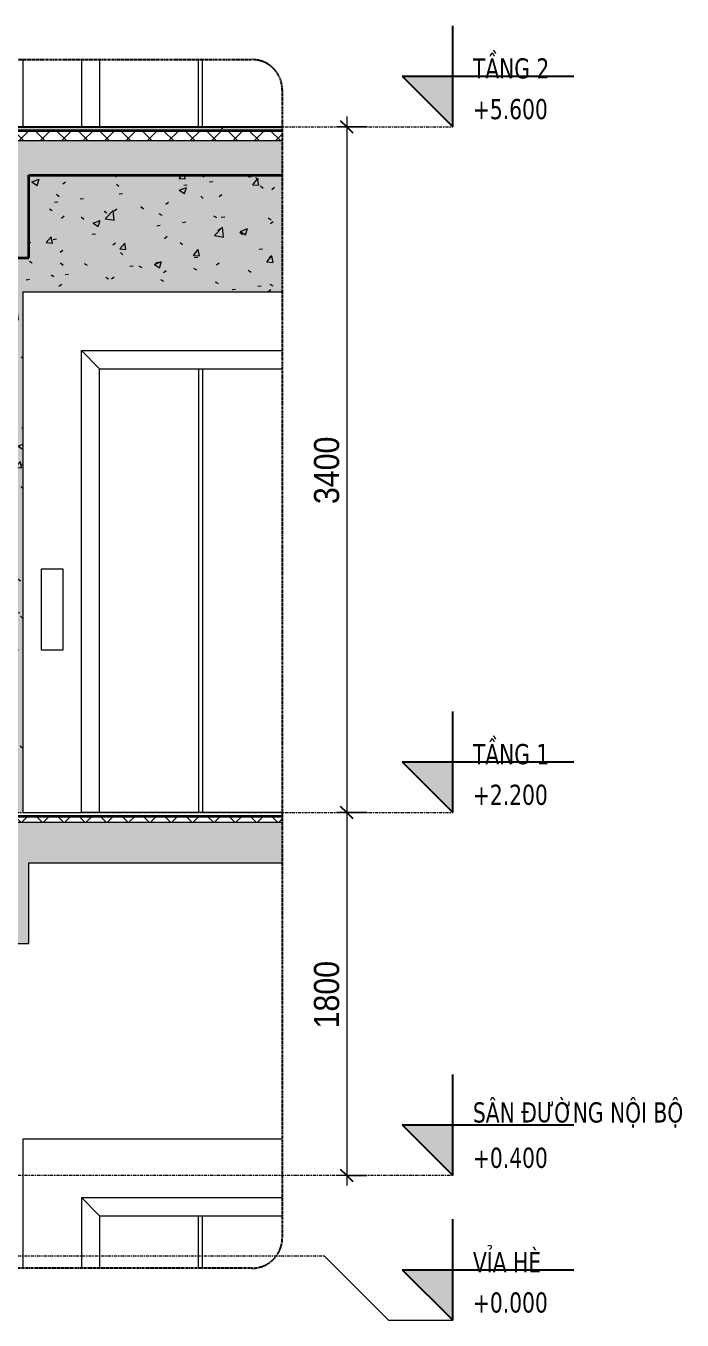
# Model space of a CAD drawing. Header units: millimetres. Extents: x 46644 to 147176, y -1287 to 53383.
# Drawn here: x 143925 to 147176, y -318 to 6100 of the extents above; entities that cross this region are included whole.
import ezdxf

# ---------------------------------------------------------------- set-up
doc = ezdxf.new("R2010")
doc.units = ezdxf.units.MM
for name, pattern in [('Centre', [31.75, 6.35, -4.7625, 15.875, -4.7625]), ('Hidden', [7.14375, 4.7625, -2.38125]), ('IMPORT-CENTER _2_', [40.64, 25.4, -5.08, 5.08, -5.08])]:
    doc.linetypes.add(name, pattern=pattern)
for name, color, linetype, lineweight in [('A-ANNO-DIMS', 211, 'Continuous', 9), ('A-ANNO-DIMS-50', 211, 'Continuous', 9), ('A-DETL-GENF', 92, 'Continuous', 18), ('A-DETL-GENF-2', 92, 'Hidden', 25), ('A-DETL-GENF-3', 9, 'Continuous', 18), ('A-DETL-MEDM', 33, 'Continuous', 35), ('A-DETL-THIN', 151, 'Continuous', 18), ('A-DOOR', 31, 'Continuous', 18), ('A-FLOR-FNSH-1', 7, 'Continuous', 35), ('A-FLOR-LEVL', 51, 'Continuous', 9), ('A-FLOR-LEVL-1', 51, 'Continuous', 25), ('A-FLOR-LEVL-2', 51, 'Centre', 9), ('A-FLOR-PATT-1', 8, 'Continuous', 18), ('A-WALL', 113, 'Continuous', 18), ('A-WALL-PATT-1', 9, 'Continuous', 18), ('G-IMPT', 8, 'Continuous', 18), ('G-IMPT-4', 8, 'IMPORT-CENTER _2_', 18), ('I-WALL', 2, 'Continuous', 18), ('M-EQPM', 50, 'Continuous', 18), ('M-EQPM-2', 50, 'Continuous', 25)]:
    doc.layers.add(name, color=color, linetype=linetype, lineweight=lineweight)
doc.styles.add('Tahoma_B_1', font='tahomabd.ttf', dxfattribs={"width": 0.85, "height": 100})
doc.styles.add('UTM Avo', font='', dxfattribs={"width": 0.9, "height": 125})
doc.styles.get('UTM Avo').set_extended_font_data('UTM Avo')
doc.dimstyles.new('1_Dim_chi_tiet_2_5', dxfattribs={"dimscale": 304.8, "dimtxt": 124.912619, "dimasz": 0.19685, "dimexe": 0.164042, "dimexo": 0.0625, "dimgap": 0.016404, "dimtad": 1, "dimdec": 0, "dimrnd": 5, "dimzin": 0, "dimdsep": 46, "dimtxsty": 'UTM Avo', "dimblk1": 'OBLIQUE', "dimblk2": 'OBLIQUE', "dimsah": 1, "dimcen": 0.09, "dimdle": 0.164042, "dimazin": 0, "dimtfac": 1, "dimtdec": 4, "dimtix": 1, "dimtmove": 0, "dimatfit": 3, "dimfxl": 0.328084, "dimfxlon": 1, "dimtvp": 1, "dimtolj": 1, "dimtzin": 0, "dimarcsym": 2})
pattern_1 = [(45, (137750.25, 15725), (-53.033, 53.033), []), (135, (137750.25, 15725), (-53.033, -53.033), [])]

# ---------------------------------------------------------------- blocks, each defined once
blk = doc.blocks.new('Thang may HIEN - Dài x Rộng - 2000x2000-2402764-TKCS_SẢNH - BẬC CẤP 3 - MẶT CẮT 2')
at = {"layer": 'A-DOOR'}
for p, q in [((112322.6, 580), (112322.6, -60)), ((113607.9, 580), (112322.6, 580)), ((112702.6, 200), (112612.6, 290)), ((112612.6, 290), (112612.6, -60)), ((112612.6, 290), (113607.9, 290)), ((112702.6, 200), (112702.6, -60)), ((112702.6, 200), (113607.9, 200)), ((113192.6, -60), (113192.6, 200)), ((113212.6, -60), (113212.6, 200))]:
    blk.add_line(p, q, dxfattribs=at)
blk = doc.blocks.new('Thang may HIEN - Dài x Rộng - 2000x2000-V91-TKCS_SẢNH - BẬC CẤP 3 - MẶT CẮT 2')
at = {"layer": 'A-DOOR'}
for p, q in [((112322.6, 5932.8), (112322.6, 5600)), ((112612.6, 5932.8), (112612.6, 5600)), ((112702.6, 5932.8), (112702.6, 5600)), ((113192.6, 5600), (113192.6, 5932.8)), ((113212.6, 5600), (113212.6, 5932.8)), ((112612.6, 5600), (112322.6, 5600)), ((112617.6, 5600), (112612.6, 5600))]:
    blk.add_line(p, q, dxfattribs=at)
blk = doc.blocks.new('TKTC_XREF_251221_MB TANG 2-7 - TKTC_XREF_260130_MB TANG 2-5_dwg_$cc-4746801-TKCS_SẢNH - BẬC CẤP 3 - MẶT CẮT 2')
at = {"layer": 'G-IMPT-4'}
blk.add_line((113554.9, 5600), (113607.9, 5600), dxfattribs=at)
at = {"layer": 'M-EQPM'}
for p, q in [((113608.7, 5600), (113570.4, 5600)), ((113570.4, 5600), (113607.8, 5600)), ((113607.5, 5600), (113607.5, 5600))]:
    blk.add_line(p, q, dxfattribs=at)
blk = doc.blocks.new('TKTC_XREF_251221_MB TANG 2-7 - TKTC_XREF_260130_MB TANG 2-5_dwg_CUM U_DN100-4746799-TKCS_SẢNH - BẬC CẤP 3 - MẶT CẮT 2')
at = {"layer": 'G-IMPT'}
for p, q in [((113562.2, 5600), (113560, 5600)), ((113560.9, 5600), (113607.9, 5600)), ((113561.3, 5600), (113560.9, 5600)), ((113567.9, 5600), (113561.1, 5600)), ((113566.8, 5600), (113562.2, 5600)), ((113562.2, 5600), (113562.2, 5600)), ((113563.3, 5600), (113562.5, 5600)), ((113565.8, 5600), (113563.3, 5600)), ((113565.8, 5600), (113563.3, 5600)), ((113565.8, 5600), (113563.3, 5600)), ((113566.6, 5600), (113565.8, 5600)), ((113566.7, 5600), (113566.8, 5600)), ((113569.1, 5600), (113566.8, 5600)), ((113567.2, 5600), (113607.9, 5600)), ((113570.4, 5600), (113607.6, 5600))]:
    blk.add_line(p, q, dxfattribs=at)
at = {"layer": 'G-IMPT', "flags": 128}
for points in [[(113569, 5600), (113570.5, 5600), (113570.5, 5600), (113558.4, 5600), (113558.4, 5600), (113559.9, 5600)], [(113560, 5600), (113559.9, 5600), (113569, 5600), (113569.1, 5600)], [(113566.5, 5600), (113566.6, 5600), (113562.5, 5600), (113562.5, 5600)], [(113567.6, 5600), (113567.2, 5600), (113570.4, 5600)]]:
    blk.add_lwpolyline(points, dxfattribs=at)
blk = doc.blocks.new('TKTC_XREF_251221_MB TANG 2-7 - TKTC_XREF_260130_MB TANG 2-5_dwg_$cc-4746800-TKCS_SẢNH - BẬC CẤP 3 - MẶT CẮT 2')
at = {"layer": 'G-IMPT-4'}
for p, q in [((112775.9, 5600), (112897, 5600)), ((112836, 5600), (112836.9, 5600))]:
    blk.add_line(p, q, dxfattribs=at)
at = {"layer": 'M-EQPM'}
for p, q in [((112836.4, 5600), (112791.4, 5600)), ((112791.4, 5600), (112881.4, 5600)), ((112881.4, 5600), (112836.4, 5600)), ((112836.8, 5600), (112836.8, 5600))]:
    blk.add_line(p, q, dxfattribs=at)
blk = doc.blocks.new('TKTC_XREF_251221_MB TANG 2-7 - TKTC_XREF_260130_MB TANG 2-5_dwg_CUM U_DN100-4746796-TKCS_SẢNH - BẬC CẤP 3 - MẶT CẮT 2')
at = {"layer": 'G-IMPT'}
for p, q in [((112783.3, 5600), (112781, 5600)), ((112782, 5600), (112890.9, 5600)), ((112782.3, 5600), (112782, 5600)), ((112789, 5600), (112782.1, 5600)), ((112783.2, 5600), (112783.3, 5600)), ((112787.8, 5600), (112783.3, 5600)), ((112784.3, 5600), (112783.6, 5600)), ((112786.8, 5600), (112784.3, 5600)), ((112786.8, 5600), (112784.3, 5600)), ((112786.8, 5600), (112784.3, 5600)), ((112787.6, 5600), (112786.8, 5600)), ((112790.1, 5600), (112787.8, 5600)), ((112787.8, 5600), (112787.8, 5600)), ((112788.3, 5600), (112884.6, 5600)), ((112791.4, 5600), (112881.4, 5600)), ((112885.9, 5600), (112883.6, 5600)), ((112891.6, 5600), (112884.8, 5600)), ((112890.4, 5600), (112885.9, 5600)), ((112885.9, 5600), (112885.9, 5600)), ((112886.9, 5600), (112886.2, 5600)), ((112889.5, 5600), (112886.9, 5600)), ((112889.4, 5600), (112886.9, 5600)), ((112889.5, 5600), (112886.9, 5600)), ((112890.2, 5600), (112889.5, 5600)), ((112892.7, 5600), (112890.4, 5600)), ((112890.4, 5600), (112890.4, 5600)), ((112891.3, 5600), (112890.9, 5600))]:
    blk.add_line(p, q, dxfattribs=at)
at = {"layer": 'G-IMPT', "flags": 128}
for points in [[(112790.1, 5600), (112791.6, 5600), (112791.6, 5600), (112779.4, 5600), (112779.4, 5600), (112781, 5600)], [(112781, 5600), (112781, 5600), (112790.1, 5600), (112790.1, 5600)], [(112787.6, 5600), (112787.6, 5600), (112783.6, 5600), (112783.5, 5600)], [(112788.7, 5600), (112788.3, 5600), (112791.4, 5600)], [(112885, 5600), (112884.6, 5600), (112881.4, 5600)], [(112892.7, 5600), (112894.2, 5600), (112894.2, 5600), (112882.1, 5600), (112882.1, 5600), (112883.6, 5600)], [(112883.6, 5600), (112883.6, 5600), (112892.7, 5600), (112892.7, 5600)], [(112890.2, 5600), (112890.2, 5600), (112886.2, 5600), (112886.2, 5600)]]:
    blk.add_lwpolyline(points, dxfattribs=at)
blk = doc.blocks.new('TKTC_XREF_251221_MB TANG 2-7 - TKTC_XREF_260130_MB TANG 2-5_dwg_$cc-4746795-TKCS_SẢNH - BẬC CẤP 3 - MẶT CẮT 2')
at = {"layer": 'G-IMPT-4'}
for p, q in [((113000.2, 5600), (113153.2, 5600)), ((113076.6, 5600), (113076.7, 5600))]:
    blk.add_line(p, q, dxfattribs=at)
at = {"layer": 'M-EQPM'}
for p, q in [((113076.7, 5600), (113019.8, 5600)), ((113019.8, 5600), (113133.5, 5600)), ((113076.7, 5600), (113076.7, 5600)), ((113133.5, 5600), (113076.7, 5600))]:
    blk.add_line(p, q, dxfattribs=at)
blk = doc.blocks.new('TKTC_XREF_251221_MB TANG 2-7 - TKTC_XREF_260130_MB TANG 2-5_dwg_CUM U_DN100-V92-TKCS_SẢNH - BẬC CẤP 3 - MẶT CẮT 2')
at = {"layer": 'G-IMPT'}
for p, q in [((113007, 5600), (113009.9, 5600)), ((113008.5, 5600), (113017.1, 5600)), ((113146.4, 5600), (113008.7, 5600)), ((113008.8, 5600), (113008.7, 5600)), ((113009.9, 5600), (113015.7, 5600)), ((113009.9, 5600), (113009.9, 5600)), ((113010.2, 5600), (113011.2, 5600)), ((113011.2, 5600), (113014.4, 5600)), ((113011.2, 5600), (113014.4, 5600)), ((113011.2, 5600), (113014.4, 5600)), ((113014.4, 5600), (113015.3, 5600)), ((113015.7, 5600), (113018.5, 5600)), ((113015.7, 5600), (113015.7, 5600)), ((113138.4, 5600), (113016.7, 5600)), ((113134.4, 5600), (113020.7, 5600)), ((113136.7, 5600), (113139.6, 5600)), ((113138.2, 5600), (113146.8, 5600)), ((113139.6, 5600), (113145.3, 5600)), ((113139.6, 5600), (113139.6, 5600)), ((113139.9, 5600), (113140.9, 5600)), ((113140.9, 5600), (113144.1, 5600)), ((113140.9, 5600), (113144.1, 5600)), ((113140.9, 5600), (113144.1, 5600)), ((113144.1, 5600), (113145, 5600)), ((113145.3, 5600), (113148.2, 5600)), ((113145.3, 5600), (113145.3, 5600)), ((113146.4, 5600), (113146.4, 5600))]:
    blk.add_line(p, q, dxfattribs=at)
at = {"layer": 'G-IMPT', "flags": 128}
for points in [[(113007, 5600), (113005.1, 5600), (113005.1, 5600), (113020.4, 5600), (113020.4, 5600), (113018.5, 5600)], [(113018.5, 5600), (113018.5, 5600), (113007, 5600), (113007, 5600)], [(113010.2, 5600), (113010.2, 5600), (113015.3, 5600), (113015.3, 5600)], [(113016.8, 5600), (113016.7, 5600), (113020.7, 5600)], [(113138.5, 5600), (113138.4, 5600), (113134.4, 5600)], [(113136.7, 5600), (113134.8, 5600), (113134.8, 5600), (113150.1, 5600), (113150.1, 5600), (113148.2, 5600)], [(113148.2, 5600), (113148.2, 5600), (113136.7, 5600), (113136.7, 5600)], [(113139.9, 5600), (113139.9, 5600), (113145, 5600), (113145, 5600)]]:
    blk.add_lwpolyline(points, dxfattribs=at)
blk = doc.blocks.new('TKTC_XREF_251221_MB TANG 2-7 - TKTC_XREF_260130_MB TANG 2-5_dwg_$cc-4746798-TKCS_SẢNH - BẬC CẤP 3 - MẶT CẮT 2')
at = {"layer": 'G-IMPT-4'}
for p, q in [((112679.7, 5600), (112526.7, 5600)), ((112603.2, 5600), (112603.3, 5600))]:
    blk.add_line(p, q, dxfattribs=at)
at = {"layer": 'M-EQPM'}
for p, q in [((112660.1, 5600), (112546.4, 5600)), ((112546.4, 5600), (112603.2, 5600)), ((112603.2, 5600), (112660.1, 5600)), ((112603.3, 5600), (112603.3, 5600))]:
    blk.add_line(p, q, dxfattribs=at)
blk = doc.blocks.new('TKTC_XREF_251221_MB TANG 2-7 - TKTC_XREF_260130_MB TANG 2-5_dwg_$cc-4746797-TKCS_SẢNH - BẬC CẤP 3 - MẶT CẮT 2')
at = {"layer": 'G-IMPT-4'}
for p, q in [((112404.8, 5600), (112525.9, 5600)), ((112464.9, 5600), (112465.8, 5600))]:
    blk.add_line(p, q, dxfattribs=at)
at = {"layer": 'M-EQPM'}
for p, q in [((112465.3, 5600), (112420.3, 5600)), ((112420.3, 5600), (112510.3, 5600)), ((112510.3, 5600), (112465.3, 5600)), ((112465.6, 5600), (112465.6, 5600))]:
    blk.add_line(p, q, dxfattribs=at)
blk = doc.blocks.new('TKTC_XREF_251221_MB TANG 2-7 - TKTC_XREF_260130_MB TANG 2-5_dwg_FD-4746809-TKCS_SẢNH - BẬC CẤP 3 - MẶT CẮT 2')
at = {"layer": 'G-IMPT'}
for p, q in [((112578.6, 5600), (112428.6, 5600)), ((112428.6, 5600), (112578.6, 5600)), ((112450.3, 5600), (112450.3, 5600))]:
    blk.add_line(p, q, dxfattribs=at)
at = {"layer": 'M-EQPM'}
for p, q in [((112450.3, 5600), (112556.9, 5600)), ((112541.3, 5600), (112465.9, 5600)), ((112465.9, 5600), (112541.3, 5600))]:
    blk.add_line(p, q, dxfattribs=at)
blk = doc.blocks.new('TKTC_XREF_251221_MB TANG 2-7 - TKTC_XREF_260130_MB TANG 2-5_dwg_$cc-V99-TKCS_SẢNH - BẬC CẤP 3 - MẶT CẮT 2')
at = {"layer": 'G-IMPT-4'}
for p, q in [((112847.4, 5600), (112694.4, 5600)), ((112770.6, 5600), (112771.1, 5600))]:
    blk.add_line(p, q, dxfattribs=at)
at = {"layer": 'M-EQPM'}
for p, q in [((112827.7, 5600), (112714, 5600)), ((112714, 5600), (112770.9, 5600)), ((112770.9, 5600), (112827.7, 5600)), ((112771.1, 5600), (112771.1, 5600))]:
    blk.add_line(p, q, dxfattribs=at)
blk = doc.blocks.new('TKTC_XREF_251221_MB TANG 2-7 - TKTC_XREF_260130_MB TANG 2-5_dwg_CUM U_DN100-V100-TKCS_SẢNH - BẬC CẤP 3 - MẶT CẮT 2')
at = {"layer": 'G-IMPT'}
for p, q in [((112702.5, 5600), (112699.6, 5600)), ((112701.1, 5600), (112838.8, 5600)), ((112701.4, 5600), (112701.1, 5600)), ((112709.7, 5600), (112701.1, 5600)), ((112708.3, 5600), (112702.5, 5600)), ((112702.5, 5600), (112702.5, 5600)), ((112703.8, 5600), (112702.8, 5600)), ((112707, 5600), (112703.8, 5600)), ((112707, 5600), (112703.8, 5600)), ((112707, 5600), (112703.8, 5600)), ((112708, 5600), (112707, 5600)), ((112708.2, 5600), (112708.3, 5600)), ((112711.1, 5600), (112708.3, 5600)), ((112709.1, 5600), (112830.8, 5600)), ((112713.1, 5600), (112826.8, 5600)), ((112832.2, 5600), (112829.3, 5600)), ((112839.4, 5600), (112830.7, 5600)), ((112837.9, 5600), (112832.2, 5600)), ((112832.2, 5600), (112832.2, 5600)), ((112833.5, 5600), (112832.5, 5600)), ((112836.7, 5600), (112833.5, 5600)), ((112836.7, 5600), (112833.5, 5600)), ((112836.7, 5600), (112833.5, 5600)), ((112837.6, 5600), (112836.7, 5600)), ((112840.8, 5600), (112837.9, 5600)), ((112837.9, 5600), (112837.9, 5600)), ((112839, 5600), (112838.8, 5600))]:
    blk.add_line(p, q, dxfattribs=at)
at = {"layer": 'G-IMPT', "flags": 128}
for points in [[(112711.1, 5600), (112713, 5600), (112713, 5600), (112697.7, 5600), (112697.7, 5600), (112699.6, 5600)], [(112699.6, 5600), (112699.6, 5600), (112711.1, 5600), (112711.1, 5600)], [(112707.9, 5600), (112708, 5600), (112702.8, 5600), (112702.8, 5600)], [(112709.3, 5600), (112709.1, 5600), (112713.1, 5600)], [(112831, 5600), (112830.8, 5600), (112826.8, 5600)], [(112840.8, 5600), (112842.7, 5600), (112842.7, 5600), (112827.4, 5600), (112827.4, 5600), (112829.3, 5600)], [(112829.3, 5600), (112829.3, 5600), (112840.8, 5600), (112840.8, 5600)], [(112837.6, 5600), (112837.6, 5600), (112832.5, 5600), (112832.5, 5600)]]:
    blk.add_lwpolyline(points, dxfattribs=at)
blk = doc.blocks.new('TKTC_XREF_251221_MB TANG 2-7 - TKTC_XREF_260130_MB TANG 2-5_dwg_$cc-V101-TKCS_SẢNH - BẬC CẤP 3 - MẶT CẮT 2')
at = {"layer": 'G-IMPT-4'}
blk.add_line((112670.4, 5600), (112549.3, 5600), dxfattribs=at)
at = {"layer": 'M-EQPM'}
for p, q in [((112654.9, 5600), (112564.9, 5600)), ((112564.9, 5600), (112609.9, 5600)), ((112609.9, 5600), (112567.1, 5600)), ((112567.1, 5600), (112652.7, 5600)), ((112652.7, 5600), (112609.9, 5600)), ((112609.9, 5600), (112654.9, 5600))]:
    blk.add_line(p, q, dxfattribs=at)
blk = doc.blocks.new('TKTC_XREF_251221_MB TANG 2-7 - TKTC_XREF_260130_MB TANG 2-5_dwg_CUM U_DN100-V102-TKCS_SẢNH - BẬC CẤP 3 - MẶT CẮT 2')
at = {"layer": 'G-IMPT'}
for p, q in [((112554, 5600), (112552.5, 5600)), ((112552.5, 5600), (112564.6, 5600)), ((112554, 5600), (112556.3, 5600)), ((112563.1, 5600), (112554, 5600)), ((112555.2, 5600), (112562, 5600)), ((112664.4, 5600), (112555.4, 5600)), ((112556.3, 5600), (112560.9, 5600)), ((112556.6, 5600), (112557.3, 5600)), ((112556.6, 5600), (112560.6, 5600)), ((112557.3, 5600), (112559.8, 5600)), ((112557.3, 5600), (112559.8, 5600)), ((112557.3, 5600), (112559.8, 5600)), ((112559.8, 5600), (112560.6, 5600)), ((112560.9, 5600), (112563.1, 5600)), ((112658.1, 5600), (112561.7, 5600)), ((112561.7, 5600), (112564.9, 5600)), ((112564.6, 5600), (112563.1, 5600)), ((112654.9, 5600), (112564.9, 5600)), ((112658.1, 5600), (112654.9, 5600)), ((112656.7, 5600), (112655.1, 5600)), ((112655.1, 5600), (112667.3, 5600)), ((112656.7, 5600), (112658.9, 5600)), ((112665.8, 5600), (112656.7, 5600)), ((112657.8, 5600), (112664.6, 5600)), ((112658.9, 5600), (112663.5, 5600)), ((112659.2, 5600), (112659.9, 5600)), ((112659.2, 5600), (112663.2, 5600)), ((112659.9, 5600), (112662.5, 5600)), ((112659.9, 5600), (112662.5, 5600)), ((112659.9, 5600), (112662.5, 5600)), ((112662.5, 5600), (112663.2, 5600)), ((112663.5, 5600), (112665.8, 5600)), ((112667.3, 5600), (112665.8, 5600))]:
    blk.add_line(p, q, dxfattribs=at)
blk = doc.blocks.new('TKTC_XREF_251221_MB TANG 2-7 - TKTC_XREF_251221_MB TANG 2-7-2039446-TKCS_SẢNH - BẬC CẤP 3 - MẶT CẮT 2')
at = {"layer": 'M-EQPM'}
for p, q in [((113153.7, 5600), (112403.5, 5600)), ((112403.5, 5600), (112403.8, 5600)), ((112403.8, 5600), (113153.9, 5600)), ((112552.3, 5600), (112851.9, 5600)), ((112852.6, 5600), (112552.3, 5600)), ((112552.3, 5600), (112851.9, 5600)), ((112851.9, 5600), (112552.3, 5600)), ((113153.9, 5600), (113153.7, 5600)), ((113607.9, 5600), (113553.6, 5600)), ((113553.6, 5600), (113553.9, 5600)), ((113553.9, 5600), (113607.9, 5600))]:
    blk.add_line(p, q, dxfattribs=at)
at = {"layer": 'M-EQPM-2'}
blk.add_line((111452.6, 5600), (113607.9, 5600), dxfattribs=at)
for name, p in [('TKTC_XREF_251221_MB TANG 2-7 - TKTC_XREF_260130_MB TANG 2-5_dwg_$cc-4746797-TKCS_SẢNH - BẬC CẤP 3 - MẶT CẮT 2', (0, 0)), ('TKTC_XREF_251221_MB TANG 2-7 - TKTC_XREF_260130_MB TANG 2-5_dwg_CUM U_DN100-4746796-TKCS_SẢNH - BẬC CẤP 3 - MẶT CẮT 2', (-371.1, 0)), ('TKTC_XREF_251221_MB TANG 2-7 - TKTC_XREF_260130_MB TANG 2-5_dwg_FD-4746809-TKCS_SẢNH - BẬC CẤP 3 - MẶT CẮT 2', (0, 0)), ('TKTC_XREF_251221_MB TANG 2-7 - TKTC_XREF_260130_MB TANG 2-5_dwg_$cc-4746798-TKCS_SẢNH - BẬC CẤP 3 - MẶT CẮT 2', (0, 0)), ('TKTC_XREF_251221_MB TANG 2-7 - TKTC_XREF_260130_MB TANG 2-5_dwg_CUM U_DN100-V92-TKCS_SẢNH - BẬC CẤP 3 - MẶT CẮT 2', (-474.3, 0)), ('TKTC_XREF_251221_MB TANG 2-7 - TKTC_XREF_260130_MB TANG 2-5_dwg_$cc-V101-TKCS_SẢNH - BẬC CẤP 3 - MẶT CẮT 2', (0, 0)), ('TKTC_XREF_251221_MB TANG 2-7 - TKTC_XREF_260130_MB TANG 2-5_dwg_CUM U_DN100-V102-TKCS_SẢNH - BẬC CẤP 3 - MẶT CẮT 2', (0, 0)), ('TKTC_XREF_251221_MB TANG 2-7 - TKTC_XREF_260130_MB TANG 2-5_dwg_$cc-V99-TKCS_SẢNH - BẬC CẤP 3 - MẶT CẮT 2', (0, 0)), ('TKTC_XREF_251221_MB TANG 2-7 - TKTC_XREF_260130_MB TANG 2-5_dwg_CUM U_DN100-V100-TKCS_SẢNH - BẬC CẤP 3 - MẶT CẮT 2', (0, 0)), ('TKTC_XREF_251221_MB TANG 2-7 - TKTC_XREF_260130_MB TANG 2-5_dwg_$cc-4746800-TKCS_SẢNH - BẬC CẤP 3 - MẶT CẮT 2', (0, 0)), ('TKTC_XREF_251221_MB TANG 2-7 - TKTC_XREF_260130_MB TANG 2-5_dwg_CUM U_DN100-4746796-TKCS_SẢNH - BẬC CẤP 3 - MẶT CẮT 2', (0, 0)), ('TKTC_XREF_251221_MB TANG 2-7 - TKTC_XREF_260130_MB TANG 2-5_dwg_$cc-4746795-TKCS_SẢNH - BẬC CẤP 3 - MẶT CẮT 2', (0, 0)), ('TKTC_XREF_251221_MB TANG 2-7 - TKTC_XREF_260130_MB TANG 2-5_dwg_CUM U_DN100-V92-TKCS_SẢNH - BẬC CẤP 3 - MẶT CẮT 2', (0, 0)), ('TKTC_XREF_251221_MB TANG 2-7 - TKTC_XREF_260130_MB TANG 2-5_dwg_$cc-4746801-TKCS_SẢNH - BẬC CẤP 3 - MẶT CẮT 2', (0, 0)), ('TKTC_XREF_251221_MB TANG 2-7 - TKTC_XREF_260130_MB TANG 2-5_dwg_CUM U_DN100-4746799-TKCS_SẢNH - BẬC CẤP 3 - MẶT CẮT 2', (0, 0))]:
    blk.add_blockref(name, p)
blk = doc.blocks.new('Thang may HIEN - Dài x Rộng - 2000x2000-2402870-TKCS_SẢNH - BẬC CẤP 3 - MẶT CẮT 2')
at = {"layer": 'A-DOOR'}
for p, q in [((112322.6, 4780), (112322.6, 2200)), ((113607.9, 4780), (112322.6, 4780)), ((112612.6, 2200), (112612.6, 4490)), ((112612.6, 4490), (113607.9, 4490)), ((112702.6, 4400), (112612.6, 4490)), ((112702.6, 2200), (112702.6, 4400)), ((112702.6, 4400), (113607.9, 4400)), ((113192.6, 4400), (113192.6, 2200)), ((113212.6, 4400), (113212.6, 2200)), ((112412.6, 3405.9), (112412.6, 3005.9)), ((112522.6, 3405.9), (112412.6, 3405.9)), ((112522.6, 3005.9), (112522.6, 3405.9)), ((112412.6, 3005.9), (112522.6, 3005.9)), ((112322.6, 2200), (112612.6, 2200)), ((112622.6, 2200), (112612.6, 2200))]:
    blk.add_line(p, q, dxfattribs=at)
blk = doc.blocks.new('BORDER VIEW - BORDER VIEW-2358982-TKCS_SẢNH - BẬC CẤP 3 - MẶT CẮT 2')
at = {"layer": 'A-DETL-GENF-2'}
for p, q in [((103120.8, 5932.8), (113457.9, 5932.8)), ((113607.9, 5782.8), (113607.9, 90)), ((113457.9, -60), (103120.8, -60))]:
    blk.add_line(p, q, dxfattribs=at)
for centre, start, end in [((113457.9, 5782.8), 0, 90), ((113457.9, 90), 270, 0)]:
    blk.add_arc(centre, 150, start, end, dxfattribs=at)
blk = doc.blocks.new('Level - CAO ĐỘ LEVEL-350587-TKCS_SẢNH - BẬC CẤP 3 - MẶT CẮT 2')
at = {"layer": 'A-FLOR-LEVL'}
blk.add_hatch(color=256, dxfattribs=at).paths.add_polyline_path([(114452.564287, 2450), (114452.564287, 2200), (114202.564287, 2450)])
at = {"layer": 'A-FLOR-LEVL-1'}
for p, q in [((114452.564287, 2200), (114452.564287, 2700)), ((114202.564287, 2450), (114452.564287, 2200)), ((114202.564287, 2450), (115052.564287, 2450))]:
    blk.add_line(p, q, dxfattribs=at)
blk = doc.blocks.new('DIMBLOCK50-TKCS_SẢNH - BẬC CẤP 3 - MẶT CẮT 2')
at = {"layer": 'A-ANNO-DIMS-50'}
for p, q in [((145514.4, 5650), (145514.4, 2200)), ((145614.4, 5600), (145464.4, 5600)), ((145514.4, 5600), (145614.4, 5600)), ((145614.4, 2200), (145464.4, 2200)), ((145514.4, 2200), (145614.4, 2200))]:
    blk.add_line(p, q, dxfattribs=at)
at = {"layer": 'A-ANNO-DIMS-50', "lineweight": 25}
for p, q in [((145514.4, 5600), (145484.4, 5630)), ((145514.4, 5600), (145544.4, 5570)), ((145514.4, 2200), (145484.4, 2230)), ((145514.4, 2200), (145544.4, 2170))]:
    blk.add_line(p, q, dxfattribs=at)
at = {"layer": 'A-ANNO-DIMS-50', "color": 0, "insert": (145352, 3728.8), "char_height": 125, "width": 410.824, "attachment_point": 1, "rotation": 90, "line_spacing_factor": 1.110334, "style": 'UTM Avo'}
blk.add_mtext('3400', dxfattribs=at)
blk = doc.blocks.new('_Oblique')
at = {"color": 0, "linetype": 'ByBlock', "lineweight": -2}
blk.add_line((-0.5, -0.5), (0.5, 0.5), dxfattribs=at)
blk = doc.blocks.new('DIMBLOCK51-TKCS_SẢNH - BẬC CẤP 3 - MẶT CẮT 2')
at = {"layer": 'A-ANNO-DIMS-50'}
for p, q in [((145614.4, 2200), (145464.4, 2200)), ((145514.4, 2200), (145514.4, 350)), ((145514.4, 2200), (145614.4, 2200)), ((145614.4, 400), (145464.4, 400)), ((145514.4, 400), (145614.4, 400))]:
    blk.add_line(p, q, dxfattribs=at)
at = {"layer": 'A-ANNO-DIMS-50', "lineweight": 25}
for p, q in [((145514.4, 2200), (145484.4, 2230)), ((145514.4, 2200), (145544.4, 2170)), ((145514.4, 400), (145484.4, 430)), ((145514.4, 400), (145544.4, 370))]:
    blk.add_line(p, q, dxfattribs=at)
at = {"layer": 'A-ANNO-DIMS-50', "color": 0, "insert": (145352, 1128.8), "char_height": 125, "width": 410.824, "attachment_point": 1, "rotation": 90, "line_spacing_factor": 1.110334, "style": 'UTM Avo'}
blk.add_mtext('1800', dxfattribs=at)

msp = doc.modelspace()

# ---------------------------------------------------------------- hatches: boundary and pattern name
at = {"layer": 'A-DETL-GENF-3'}
h = msp.add_hatch(dxfattribs=at)
h.set_pattern_fill('FP_45', color=256, style=0, pattern_type=2)
h.set_pattern_definition([(50, (137750.25, 15725), (364.368, -31.8783), [38.1, -419.1]), (355, (137750.25, 15725), (-70.486, 382.113), [30.48, -335.28]), (100.451, (137780.6, 15722.34), (293.885, 350.233), [32.38, -356.18]), (46.184, (137750.25, 15826.6), (542.158, -84.086), [57.15, -628.65]), (96.636, (137795.43, 15819.6), (474.805, 494.855), [48.57, -534.27]), (351.184, (137750.25, 15826.6), (474.81, 494.85), [45.72, -502.92]), (21, (137801.05, 15801.2), (303.2285, -204.5305), [38.1, -419.1]), (326, (137801.05, 15801.2), (123.604, 368.376), [30.48, -335.28]), (71.451, (137826.3, 15784.16), (426.834, 163.843), [32.38, -356.18]), (37.5, (137750.25, 15725), (6.1766, 169.1102), [3.353, -327.863, 3.353, -337.007, -336.55]), (37.5, (137750.25, 15725), (6.1766, 169.1102), [-671.576, 3.353, -333.197]), (7.5, (137750.25, 15725), (133.6389, 200.3615), [3.353, -190.703, 3.353, -320.243, -128.27]), (7.5, (137750.25, 15725), (133.6389, 200.3615), [-517.652, 3.353, -124.917]), (327.5, (137636.96, 15725), (271.1818, -11.4584), [3.353, -123.647, 3.353, -392.887, -525.78]), (327.5, (137636.96, 15725), (271.1818, -11.4584), [-523.24, 3.353, -522.427]), (317.5, (137586.16, 15725), (296.2585, 50.853), [3.353, -161.747, 3.353, -259.791, -373.38]), (317.5, (137586.16, 15725), (296.2585, 50.853), [-428.244, 3.353, -370.027]), (45, (137750.25, 15725), (-125.7236, 125.7236), []), (45, (137750.25, 15915.5), (-125.7236, 125.7236), [])])
h.paths.add_polyline_path([(143639.8, 1550), (143939.8, 1550), (143939.8, 1950), (145195.1, 1950), (145195.1, 2150), (140839.8, 2150), (140839.8, 1950), (134558, 1950), (134558, 1790), (137839.7, 1790), (137839.7, 1560), (138039.7, 1560), (138039.7, 1790), (139564.7, 1790), (139564.7, 1560), (139764.7, 1560), (139764.7, 1790), (141039.8, 1790), (141039.8, 1950), (143639.8, 1950)])
h.paths.add_polyline_path([(139739.7, 4900), (139739.7, 5330), (143639.8, 5330), (143639.8, 4950), (143939.8, 4950), (143939.8, 5360), (145195.1, 5360), (145195.1, 5530), (143639.8, 5530), (143639.8, 5500), (139039.8, 5500), (139039.8, 5330), (139439.7, 5330), (139439.7, 4900)])
at = {"layer": 'A-FLOR-PATT-1'}
h = msp.add_hatch(dxfattribs=at)
h.set_pattern_fill('FP_46', color=256, style=0, pattern_type=2)
h.set_pattern_definition(pattern_1)
h.paths.add_polyline_path([(143939.8, 5530), (145195.1, 5530), (145195.1, 5580), (143839.8, 5580), (143839.8, 5530), (143888.6, 5530)])
h = msp.add_hatch(dxfattribs=at)
h.set_pattern_fill('FP_46', color=256, style=0, pattern_type=2)
h.set_pattern_definition(pattern_1)
h.paths.add_polyline_path([(142552.3, 2150), (145195.1, 2150), (145195.1, 2180), (140839.8, 2180), (140839.8, 2150), (141215.9, 2150)])
at = {"layer": 'A-WALL-PATT-1'}
h = msp.add_hatch(dxfattribs=at)
h.set_pattern_fill('FP_48', color=256, style=0, pattern_type=2)
h.set_pattern_definition([(50, (137750.25, 15725), (364.368, -31.8783), [38.1, -419.1]), (355, (137750.25, 15725), (-70.486, 382.113), [30.48, -335.28]), (100.451, (137780.6, 15722.34), (293.885, 350.233), [32.38, -356.18]), (46.184, (137750.25, 15826.6), (542.158, -84.086), [57.15, -628.65]), (96.636, (137795.43, 15819.6), (474.805, 494.855), [48.57, -534.27]), (351.184, (137750.25, 15826.6), (474.81, 494.85), [45.72, -502.92]), (21, (137801.05, 15801.2), (303.2285, -204.5305), [38.1, -419.1]), (326, (137801.05, 15801.2), (123.604, 368.376), [30.48, -335.28]), (71.451, (137826.3, 15784.16), (426.834, 163.843), [32.38, -356.18]), (37.5, (137750.25, 15725), (6.1766, 169.1102), [16.764, -314.452, 16.764, -323.596, -336.55]), (37.5, (137750.25, 15725), (6.1766, 169.1102), [-671.576, 16.764, -319.786]), (7.5, (137750.25, 15725), (133.6389, 200.3615), [16.764, -177.292, 16.764, -306.832, -128.27]), (7.5, (137750.25, 15725), (133.6389, 200.3615), [-517.652, 16.764, -111.506]), (327.5, (137636.96, 15725), (271.1818, -11.4584), [16.764, -110.236, 16.764, -379.476, -525.78]), (327.5, (137636.96, 15725), (271.1818, -11.4584), [-523.24, 16.764, -509.016]), (317.5, (137586.16, 15725), (296.2585, 50.853), [16.764, -148.336, 16.764, -246.38, -373.38]), (317.5, (137586.16, 15725), (296.2585, 50.853), [-428.244, 16.764, -356.616])])
h.paths.add_polyline_path([(143888.6, 2200), (143909.7, 2200), (143909.7, 4780), (145195.1, 4780), (145195.1, 5360), (143939.8, 5360), (143939.8, 4950), (143639.8, 4950), (143639.8, 4722.3), (143661.4, 4726.9), (143661.2, 4724.1), (143639.8, 4719), (143639.8, 2200)])
h.paths.add_polyline_path([(143814.7, 4700), (143815.1, 4723.5), (143817.7, 4723.5), (143817.7, 4700)])
h.paths.add_polyline_path([(143664.7, 4723.5), (143661.4, 4723.9), (143661.9, 4727.6), (143663.7, 4728), (143665.3, 4726.9), (143665.7, 4725.1), (143664.9, 4723.6)])
h.paths.add_polyline_path([(143661.7, 4700), (143661.9, 4723.5), (143664.7, 4723.5), (143664.7, 4700)])
h.paths.add_polyline_path([(143853.4, 4716), (143818.3, 4724.5), (143818.3, 4727.1), (143854.1, 4719)])
h.paths.add_polyline_path([(143814.7, 4723.5), (143813.8, 4725.1), (143814.2, 4726.9), (143815.7, 4728), (143817.6, 4727.6), (143818.1, 4726.9), (143817.6, 4723.7), (143815.1, 4723.5)])
h.paths.add_polyline_path([(143674.8, 5530), (143839.8, 5530), (143839.8, 5580), (145195.1, 5580), (145195.1, 5600), (143639.8, 5600), (143639.8, 5530)])
h = msp.add_hatch(dxfattribs=at)
h.set_pattern_fill('FP_49', color=256, style=0, pattern_type=2)
h.set_pattern_definition([(37.5, (137750.25, 15725), (-1.60031, 48.94136), [1.676, -36.932, 1.676, -41.504, -41.275]), (37.5, (137750.25, 15725), (-1.60031, 48.94136), [-81.788, 1.676, -39.599]), (7.5, (137750.25, 15725), (44.9521, 71.68268), [1.676, -19.152, 1.676, -33.122, -13.335]), (7.5, (137750.25, 15725), (44.9521, 71.68268), [-55.626, 1.676, -11.659]), (327.5, (137719.006, 15725), (79.09879, 0.14376), [1.676, -11.024, 1.676, -44.044, -59.69]), (327.5, (137719.006, 15725), (79.09879, 0.14376), [-58.42, 1.676, -58.014]), (317.5, (137719.006, 15725), (76.35522, 22.29306), [1.676, -4.674, 1.676, -28.296, -34.29]), (317.5, (137719.006, 15725), (76.35522, 22.29306), [-36.322, 1.676, -32.614])])
h.paths.add_polyline_path([(143888.6, 2200), (143909.7, 2200), (143909.7, 4780), (145195.1, 4780), (145195.1, 5360), (143939.8, 5360), (143939.8, 4950), (143639.8, 4950), (143639.8, 4722.3), (143661.4, 4726.9), (143661.2, 4724.1), (143639.8, 4719), (143639.8, 2200)])
h.paths.add_polyline_path([(143814.7, 4700), (143815.1, 4723.5), (143817.7, 4723.5), (143817.7, 4700)])
h.paths.add_polyline_path([(143664.7, 4723.5), (143661.4, 4723.9), (143661.9, 4727.6), (143663.7, 4728), (143665.3, 4726.9), (143665.7, 4725.1), (143664.9, 4723.6)])
h.paths.add_polyline_path([(143661.7, 4700), (143661.9, 4723.5), (143664.7, 4723.5), (143664.7, 4700)])
h.paths.add_polyline_path([(143853.4, 4716), (143818.3, 4724.5), (143818.3, 4727.1), (143854.1, 4719)])
h.paths.add_polyline_path([(143814.7, 4723.5), (143813.8, 4725.1), (143814.2, 4726.9), (143815.7, 4728), (143817.6, 4727.6), (143818.1, 4726.9), (143817.6, 4723.7), (143815.1, 4723.5)])
h.paths.add_polyline_path([(143674.8, 5530), (143839.8, 5530), (143839.8, 5580), (145195.1, 5580), (145195.1, 5600), (143639.8, 5600), (143639.8, 5530)])

# ---------------------------------------------------------------- linework, layer by layer
at = {"layer": 'A-DETL-MEDM'}
for p, q in [((143939.8, 4950), (143939.8, 5360)), ((143939.8, 5360), (145195.1, 5360)), ((143639.8, 4950), (143939.8, 4950))]:
    msp.add_line(p, q, dxfattribs=at)
at = {"layer": 'A-DETL-THIN'}
for p, q in [((145195.1, 5530), (143639.8, 5530)), ((145195.1, 2150), (140839.8, 2150)), ((143939.8, 1550), (143939.8, 1950)), ((143939.8, 1950), (145195.1, 1950)), ((143639.8, 1550), (143939.8, 1550))]:
    msp.add_line(p, q, dxfattribs=at)
at = {"layer": 'A-FLOR-FNSH-1'}
for p, q in [((145195.1, 5580), (143839.8, 5580)), ((145195.1, 2180), (140839.8, 2180))]:
    msp.add_line(p, q, dxfattribs=at)
at = {"layer": 'A-FLOR-LEVL'}
for p, q in [((145404.7, 0), (145722.2, -317.5)), ((145722.2, -317.5), (146039.7, -317.5))]:
    msp.add_line(p, q, dxfattribs=at)
at = {"layer": 'A-FLOR-LEVL-2'}
for p, q in [((133832.3, 5600), (146039.7, 5600)), ((133832.3, 2200), (146039.7, 2200)), ((146039.7, 400), (133832.3, 400)), ((145404.7, 0), (133832.3, 0))]:
    msp.add_line(p, q, dxfattribs=at)
at = {"layer": 'A-WALL'}
msp.add_line((145195.1, 2200), (144209.7, 2200), dxfattribs=at)
at = {"layer": 'I-WALL'}
msp.add_line((145195.1, 5600), (144204.8, 5600), dxfattribs=at)

# ---------------------------------------------------------------- block references
at = {"layer": 'A-DETL-GENF'}
msp.add_blockref('BORDER VIEW - BORDER VIEW-2358982-TKCS_SẢNH - BẬC CẤP 3 - MẶT CẮT 2', (31587.2, 0), dxfattribs=at)
at = {"layer": 'A-DOOR'}
for name in ['Thang may HIEN - Dài x Rộng - 2000x2000-V91-TKCS_SẢNH - BẬC CẤP 3 - MẶT CẮT 2', 'Thang may HIEN - Dài x Rộng - 2000x2000-2402870-TKCS_SẢNH - BẬC CẤP 3 - MẶT CẮT 2', 'Thang may HIEN - Dài x Rộng - 2000x2000-2402764-TKCS_SẢNH - BẬC CẤP 3 - MẶT CẮT 2']:
    msp.add_blockref(name, (31587.2, 0), dxfattribs=at)
at = {"layer": 'A-FLOR-LEVL-1'}
for p in [(31587.2, 3400), (31587.2, 0), (31587.2, -1800), (31587.2, -2517.5)]:
    msp.add_blockref('Level - CAO ĐỘ LEVEL-350587-TKCS_SẢNH - BẬC CẤP 3 - MẶT CẮT 2', p, dxfattribs=at)
at = {"layer": 'M-EQPM'}
msp.add_blockref('TKTC_XREF_251221_MB TANG 2-7 - TKTC_XREF_251221_MB TANG 2-7-2039446-TKCS_SẢNH - BẬC CẤP 3 - MẶT CẮT 2', (31587.2, 0), dxfattribs=at)

# ---------------------------------------------------------------- texts
at = {"layer": 'A-FLOR-LEVL', "char_height": 100, "line_spacing_factor": 0.996129, "style": 'Tahoma_B_1'}
for s, insert, width, attachment_point in [('\\pt510,1020,1530,2040,2550,3060,3570,4080,4590,5100,5610,6120,6630,7140,7650,8160,8670,9180,9690,10200,10710,11220,11730,12240,12750,13260,13770,14280,14790,15300,15810,16320;TẦNG 2', (146140, 5837.2), 452.625, 7), ('\\pt212.5,425,637.5,850,1062.5,1275,1487.5,1700,1912.5,2125,2337.5,2550,2762.5,2975,3187.5,3400,3612.5,3825,4037.5,4250,4462.5,4675,4887.5,5100,5312.5,5525,5737.5,5950,6162.5,6375,6587.5,6800;+5.600', (146140, 5737.5), 441.575, 1), ('\\pt510,1020,1530,2040,2550,3060,3570,4080,4590,5100,5610,6120,6630,7140,7650,8160,8670,9180,9690,10200,10710,11220,11730,12240,12750,13260,13770,14280,14790,15300,15810,16320;TẦNG 1', (146140, 2437.2), 452.625, 7), ('\\pt212.5,425,637.5,850,1062.5,1275,1487.5,1700,1912.5,2125,2337.5,2550,2762.5,2975,3187.5,3400,3612.5,3825,4037.5,4250,4462.5,4675,4887.5,5100,5312.5,5525,5737.5,5950,6162.5,6375,6587.5,6800;+2.200', (146140, 2337.5), 441.575, 1), ('\\pt510,1020,1530,2040,2550,3060,3570,4080,4590,5100,5610,6120,6630,7140,7650,8160,8670,9180,9690,10200,10710,11220,11730,12240,12750,13260,13770,14280,14790,15300,15810,16320;SÂN ĐƯỜNG NỘI BỘ', (146140, 637.2), 1256.725, 7), ('\\pt212.5,425,637.5,850,1062.5,1275,1487.5,1700,1912.5,2125,2337.5,2550,2762.5,2975,3187.5,3400,3612.5,3825,4037.5,4250,4462.5,4675,4887.5,5100,5312.5,5525,5737.5,5950,6162.5,6375,6587.5,6800;+0.400', (146140, 537.5), 441.575, 1), ('\\pt510,1020,1530,2040,2550,3060,3570,4080,4590,5100,5610,6120,6630,7140,7650,8160,8670,9180,9690,10200,10710,11220,11730,12240,12750,13260,13770,14280,14790,15300,15810,16320;VỈA HÈ', (146140, -80.3), 427.55, 7), ('\\pt212.5,425,637.5,850,1062.5,1275,1487.5,1700,1912.5,2125,2337.5,2550,2762.5,2975,3187.5,3400,3612.5,3825,4037.5,4250,4462.5,4675,4887.5,5100,5312.5,5525,5737.5,5950,6162.5,6375,6587.5,6800;+0.000', (146140, -180), 441.575, 1)]:
    msp.add_mtext(s, dxfattribs=dict(at, insert=insert, width=width, attachment_point=attachment_point))

# ---------------------------------------------------------------- dimensions: what is measured, and where the dimension line sits
at = {"layer": 'A-ANNO-DIMS'}
for base, p1, p2, override, picture, middle in [((145514.4, 2200), (145614.4, 5600), (145614.4, 2200), {"dimpost": '<>', "dimfxl": 3400}, 'DIMBLOCK50-TKCS_SẢNH - BẬC CẤP 3 - MẶT CẮT 2', (145444.7, 3900)), ((145514.4, 400), (145614.4, 2200), (145614.4, 400), {"dimpost": '<>', "dimfxl": 1800}, 'DIMBLOCK51-TKCS_SẢNH - BẬC CẤP 3 - MẶT CẮT 2', (145444.7, 1300))]:
    dim = msp.add_linear_dim(base=base, p1=p1, p2=p2, angle=90, dimstyle='1_Dim_chi_tiet_2_5', override=override, dxfattribs=at)
    dim.commit()
    dim.dimension.update_dxf_attribs({"geometry": picture, "text_midpoint": middle})

doc.saveas('drawing.dxf')
